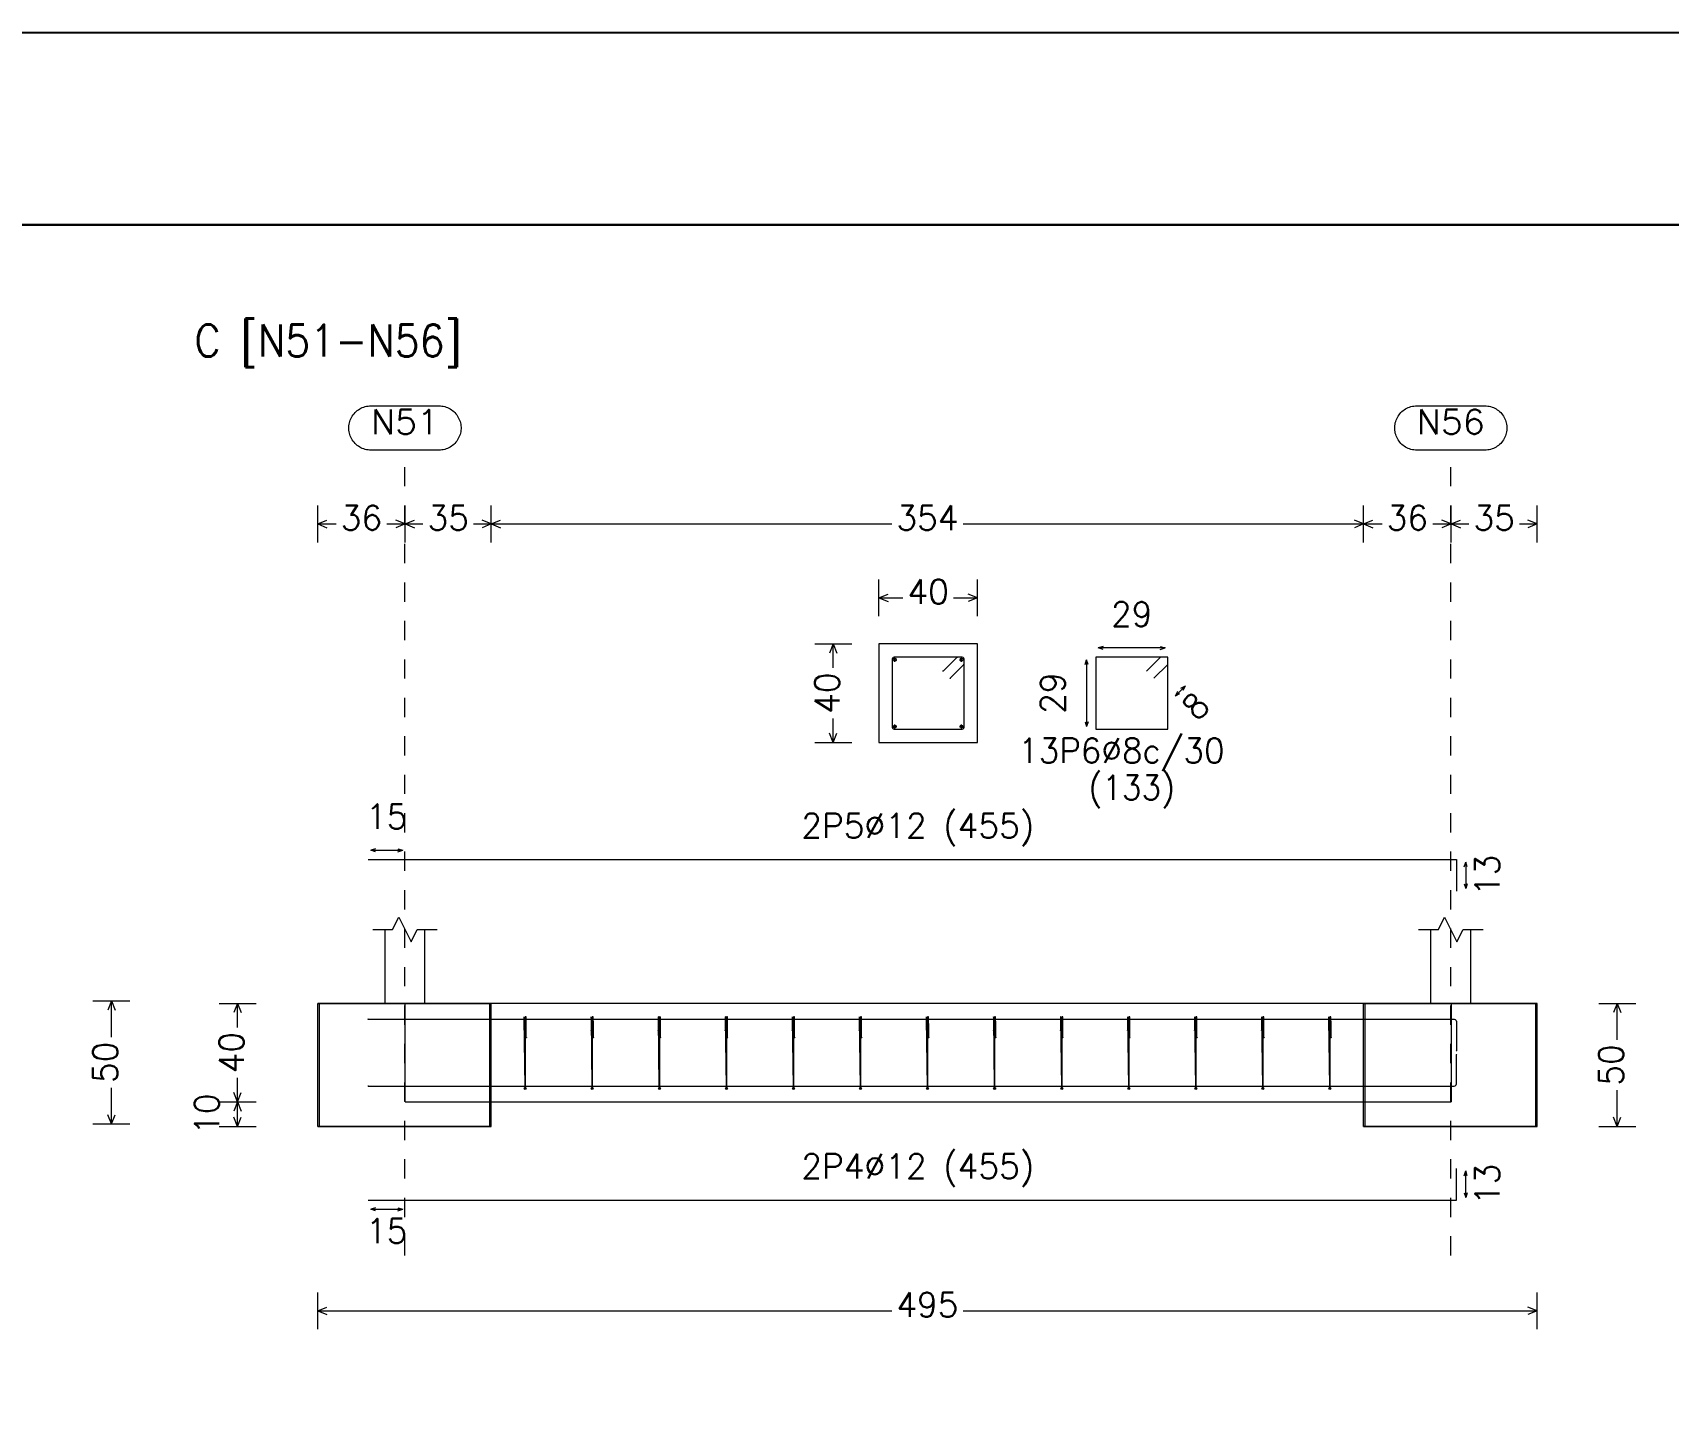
# Model space of a CAD drawing. Header units: inches. Extents: x 72863 to 72995, y 49095 to 49225.
# Drawn here: x 72978.76 to 72987.27, y 49150.37 to 49157.59 of the extents above; entities that cross this region are included whole.
import ezdxf
from ezdxf.enums import TextEntityAlignment as Align

# ---------------------------------------------------------------- set-up
doc = ezdxf.new("R2010")
doc.units = ezdxf.units.IN
doc.linetypes.add('CYPE_PUNTO', pattern=[0.075, 0, -0.075])
doc.layers.get('0').update_dxf_attribs({"lineweight": 15})
for name, color, linetype, lineweight in [('CIM_COTAS', 2, 'Continuous', 9), ('CIM_DIB_ARMADOS', 4, 'Continuous', 9), ('CIM_GEOMETRIA', 2, 'Continuous', 9), ('CIM_REFEREN', 2, 'Continuous', 9), ('CIM_TXT_ARMADOS', 3, 'Continuous', 9)]:
    doc.layers.add(name, color=color, linetype=linetype, lineweight=lineweight)
doc.layers.add('VG', color=7, linetype='Continuous')
doc.styles.add('CYPETXT', font='romans__.ttf', dxfattribs={"height": 0.2})

# ---------------------------------------------------------------- blocks, each defined once
blk = doc.blocks.new('PLANTILLA')
at = {"layer": 'VG'}
for p, q in [((72904.7103, 49224.7112), (72862.7103, 49224.7112)), ((72864.7103, 49223.7112), (72903.7103, 49223.7112))]:
    blk.add_line(p, q, dxfattribs=at)
blk.add_lwpolyline([(72903.7103, 49199.5612), (72903.7103, 49223.7112), (72864.7103, 49223.7112), (72864.7103, 49196.0112), (72885.7103, 49196.0112), (72885.7103, 49199.6112)], dxfattribs=at)

msp = doc.modelspace()

# ---------------------------------------------------------------- hatches: boundary and pattern name
at = {"layer": 'CIM_DIB_ARMADOS'}
h = msp.add_hatch(color=256, dxfattribs=at)
edge = h.paths.add_edge_path()
edge.add_arc((72983.4934, 49154.273), 0.00102, 0, 360)
h = msp.add_hatch(color=256, dxfattribs=at)
edge = h.paths.add_edge_path()
edge.add_arc((72983.5305, 49154.2359), 0.00102, 0, 360)
h = msp.add_hatch(color=256, dxfattribs=at)
edge = h.paths.add_edge_path()
edge.add_arc((72980.5039, 49152.463), 0.00102, 0, 360)
h = msp.add_hatch(color=256, dxfattribs=at)
edge = h.paths.add_edge_path()
edge.add_arc((72981.3148, 49152.4034), 0.00102, 0, 360)
h = msp.add_hatch(color=256, dxfattribs=at)
edge = h.paths.add_edge_path()
edge.add_arc((72981.6636, 49152.4034), 0.00102, 0, 360)
h = msp.add_hatch(color=256, dxfattribs=at)
edge = h.paths.add_edge_path()
edge.add_arc((72982.0123, 49152.4034), 0.00102, 0, 360)
h = msp.add_hatch(color=256, dxfattribs=at)
edge = h.paths.add_edge_path()
edge.add_arc((72982.3611, 49152.4034), 0.00102, 0, 360)
h = msp.add_hatch(color=256, dxfattribs=at)
edge = h.paths.add_edge_path()
edge.add_arc((72982.7099, 49152.4034), 0.00102, 0, 360)
h = msp.add_hatch(color=256, dxfattribs=at)
edge = h.paths.add_edge_path()
edge.add_arc((72983.0587, 49152.4034), 0.00102, 0, 360)
h = msp.add_hatch(color=256, dxfattribs=at)
edge = h.paths.add_edge_path()
edge.add_arc((72983.4074, 49152.4034), 0.00102, 0, 360)
h = msp.add_hatch(color=256, dxfattribs=at)
edge = h.paths.add_edge_path()
edge.add_arc((72983.7562, 49152.4034), 0.00102, 0, 360)
h = msp.add_hatch(color=256, dxfattribs=at)
edge = h.paths.add_edge_path()
edge.add_arc((72984.105, 49152.4034), 0.00102, 0, 360)
h = msp.add_hatch(color=256, dxfattribs=at)
edge = h.paths.add_edge_path()
edge.add_arc((72984.4538, 49152.4034), 0.00102, 0, 360)
h = msp.add_hatch(color=256, dxfattribs=at)
edge = h.paths.add_edge_path()
edge.add_arc((72984.8025, 49152.4034), 0.00102, 0, 360)
h = msp.add_hatch(color=256, dxfattribs=at)
edge = h.paths.add_edge_path()
edge.add_arc((72985.1513, 49152.4034), 0.00102, 0, 360)
h = msp.add_hatch(color=256, dxfattribs=at)
edge = h.paths.add_edge_path()
edge.add_arc((72985.5001, 49152.4034), 0.00102, 0, 360)
h = msp.add_hatch(color=256, dxfattribs=at)
edge = h.paths.add_edge_path()
edge.add_arc((72981.326, 49152.3663), 0.00102, 0, 360)
h = msp.add_hatch(color=256, dxfattribs=at)
edge = h.paths.add_edge_path()
edge.add_arc((72981.6748, 49152.3663), 0.00102, 0, 360)
h = msp.add_hatch(color=256, dxfattribs=at)
edge = h.paths.add_edge_path()
edge.add_arc((72982.0236, 49152.3663), 0.00102, 0, 360)
h = msp.add_hatch(color=256, dxfattribs=at)
edge = h.paths.add_edge_path()
edge.add_arc((72982.3724, 49152.3663), 0.00102, 0, 360)
h = msp.add_hatch(color=256, dxfattribs=at)
edge = h.paths.add_edge_path()
edge.add_arc((72982.7211, 49152.3663), 0.00102, 0, 360)
h = msp.add_hatch(color=256, dxfattribs=at)
edge = h.paths.add_edge_path()
edge.add_arc((72983.0699, 49152.3663), 0.00102, 0, 360)
h = msp.add_hatch(color=256, dxfattribs=at)
edge = h.paths.add_edge_path()
edge.add_arc((72983.4187, 49152.3663), 0.00102, 0, 360)
h = msp.add_hatch(color=256, dxfattribs=at)
edge = h.paths.add_edge_path()
edge.add_arc((72983.7675, 49152.3663), 0.00102, 0, 360)
h = msp.add_hatch(color=256, dxfattribs=at)
edge = h.paths.add_edge_path()
edge.add_arc((72984.1162, 49152.3663), 0.00102, 0, 360)
h = msp.add_hatch(color=256, dxfattribs=at)
edge = h.paths.add_edge_path()
edge.add_arc((72984.465, 49152.3663), 0.00102, 0, 360)
h = msp.add_hatch(color=256, dxfattribs=at)
edge = h.paths.add_edge_path()
edge.add_arc((72984.8138, 49152.3663), 0.00102, 0, 360)
h = msp.add_hatch(color=256, dxfattribs=at)
edge = h.paths.add_edge_path()
edge.add_arc((72985.1626, 49152.3663), 0.00102, 0, 360)
h = msp.add_hatch(color=256, dxfattribs=at)
edge = h.paths.add_edge_path()
edge.add_arc((72985.5113, 49152.3663), 0.00102, 0, 360)
h = msp.add_hatch(color=256, dxfattribs=at)
edge = h.paths.add_edge_path()
edge.add_arc((72986.164, 49152.2987), 0.00102, 0, 360)
h = msp.add_hatch(color=256, dxfattribs=at)
edge = h.paths.add_edge_path()
edge.add_arc((72986.164, 49152.2791), 0.00102, 0, 360)
h = msp.add_hatch(color=256, dxfattribs=at)
edge = h.paths.add_edge_path()
edge.add_arc((72980.5039, 49152.1148), 0.00102, 0, 360)

# ---------------------------------------------------------------- linework, layer by layer
at = {"layer": 'CIM_COTAS', "linetype": 'CYPE_PUNTO'}
for p, q in [((72980.6947, 49151.2342), (72980.6947, 49155.4222)), ((72986.1343, 49151.2342), (72986.1343, 49155.4222))]:
    msp.add_line(p, q, dxfattribs=at)
at = {"layer": 'CIM_COTAS'}
for p, q in [((72980.2411, 49154.9422), (72980.2411, 49155.1342)), ((72980.6959, 49154.9422), (72980.6959, 49155.1342)), ((72980.6959, 49154.9422), (72980.6959, 49155.1342)), ((72981.1439, 49154.9422), (72981.1439, 49155.1342)), ((72981.1439, 49154.9422), (72981.1439, 49155.1342)), ((72985.6808, 49154.9422), (72985.6808, 49155.1342)), ((72985.6808, 49154.9422), (72985.6808, 49155.1342)), ((72986.1363, 49154.9422), (72986.1363, 49155.1342)), ((72986.1363, 49154.9422), (72986.1363, 49155.1342)), ((72986.5835, 49154.9422), (72986.5835, 49155.1342)), ((72980.2411, 49155.0382), (72980.2891, 49155.0574)), ((72980.2411, 49155.0382), (72980.2891, 49155.019)), ((72980.2411, 49155.0382), (72980.337, 49155.0382)), ((72980.6, 49155.0382), (72980.6959, 49155.0382)), ((72980.6959, 49155.0382), (72980.6479, 49155.0574)), ((72980.6959, 49155.0382), (72980.6479, 49155.019)), ((72980.6959, 49155.0382), (72980.7439, 49155.0574)), ((72980.6959, 49155.0382), (72980.7439, 49155.019)), ((72980.6959, 49155.0382), (72980.7883, 49155.0382)), ((72981.0514, 49155.0382), (72981.1439, 49155.0382)), ((72981.1439, 49155.0382), (72981.0959, 49155.0574)), ((72981.1439, 49155.0382), (72981.0959, 49155.019)), ((72981.1439, 49155.0382), (72981.1919, 49155.0574)), ((72981.1439, 49155.0382), (72981.1919, 49155.019)), ((72981.1439, 49155.0382), (72983.227, 49155.0382)), ((72983.5976, 49155.0382), (72985.6808, 49155.0382)), ((72985.6808, 49155.0382), (72985.6328, 49155.0574)), ((72985.6808, 49155.0382), (72985.6328, 49155.019)), ((72985.6808, 49155.0382), (72985.7288, 49155.0574)), ((72985.6808, 49155.0382), (72985.7288, 49155.019)), ((72985.6808, 49155.0382), (72985.777, 49155.0382)), ((72986.04, 49155.0382), (72986.1363, 49155.0382)), ((72986.1363, 49155.0382), (72986.0883, 49155.0574)), ((72986.1363, 49155.0382), (72986.0883, 49155.019)), ((72986.1363, 49155.0382), (72986.1843, 49155.0574)), ((72986.1363, 49155.0382), (72986.1843, 49155.019)), ((72986.1363, 49155.0382), (72986.2283, 49155.0382)), ((72986.4914, 49155.0382), (72986.5835, 49155.0382)), ((72986.5835, 49155.0382), (72986.5355, 49155.0574)), ((72986.5835, 49155.0382), (72986.5355, 49155.019)), ((72983.1601, 49154.5582), (72983.1601, 49154.7502)), ((72983.6721, 49154.5582), (72983.6721, 49154.7502)), ((72983.1601, 49154.6542), (72983.2081, 49154.6734)), ((72983.1601, 49154.6542), (72983.2081, 49154.635)), ((72983.1601, 49154.6542), (72983.2845, 49154.6542)), ((72983.5476, 49154.6542), (72983.6721, 49154.6542)), ((72983.6721, 49154.6542), (72983.6241, 49154.6734)), ((72983.6721, 49154.6542), (72983.6241, 49154.635)), ((72982.8265, 49154.4146), (72983.0185, 49154.4146)), ((72982.9225, 49154.4146), (72982.9033, 49154.3666)), ((72982.9225, 49154.4146), (72982.9417, 49154.3666)), ((72982.9225, 49154.2901), (72982.9225, 49154.4146)), ((72982.9225, 49153.9026), (72982.9225, 49154.027)), ((72982.9225, 49153.9026), (72982.9033, 49153.9506)), ((72982.9225, 49153.9026), (72982.9417, 49153.9506)), ((72982.8265, 49153.9026), (72983.0185, 49153.9026)), ((72979.0721, 49152.5581), (72979.2641, 49152.5581)), ((72979.1681, 49152.5581), (72979.1489, 49152.5101)), ((72979.1681, 49152.5581), (72979.1873, 49152.5101)), ((72979.1681, 49152.3697), (72979.1681, 49152.5581)), ((72979.7285, 49152.5449), (72979.9205, 49152.5449)), ((72979.8245, 49152.5449), (72979.8053, 49152.4969)), ((72979.8245, 49152.5449), (72979.8437, 49152.4969)), ((72979.8245, 49152.4204), (72979.8245, 49152.5449)), ((72986.9041, 49152.5449), (72987.0961, 49152.5449)), ((72987.0001, 49152.5449), (72986.9809, 49152.4969)), ((72987.0001, 49152.5449), (72987.0193, 49152.4969)), ((72987.0001, 49152.3564), (72987.0001, 49152.5449)), ((72979.8245, 49152.0329), (72979.8245, 49152.1574)), ((72979.1681, 49151.9181), (72979.1681, 49152.1066)), ((72979.8245, 49152.0329), (72979.8053, 49152.0809)), ((72979.8245, 49152.0329), (72979.8437, 49152.0809)), ((72987.0001, 49151.9049), (72987.0001, 49152.0934)), ((72979.7285, 49152.0329), (72979.9205, 49152.0329)), ((72979.7285, 49152.0329), (72979.9205, 49152.0329)), ((72979.8245, 49152.0329), (72979.8053, 49151.9849)), ((72979.8245, 49152.0329), (72979.8437, 49151.9849)), ((72979.8245, 49151.9049), (72979.8245, 49152.0329)), ((72979.0721, 49151.9181), (72979.2641, 49151.9181)), ((72979.1681, 49151.9181), (72979.1489, 49151.9661)), ((72979.1681, 49151.9181), (72979.1873, 49151.9661)), ((72979.7285, 49151.9049), (72979.9205, 49151.9049)), ((72979.8245, 49151.9049), (72979.8053, 49151.9529)), ((72979.8245, 49151.9049), (72979.8437, 49151.9529)), ((72986.9041, 49151.9049), (72987.0961, 49151.9049)), ((72987.0001, 49151.9049), (72986.9809, 49151.9529)), ((72987.0001, 49151.9049), (72987.0193, 49151.9529)), ((72980.2411, 49150.8502), (72980.2411, 49151.0422)), ((72986.5835, 49150.8502), (72986.5835, 49151.0422)), ((72980.2411, 49150.9462), (72980.2891, 49150.9654)), ((72986.5835, 49150.9462), (72986.5355, 49150.9654)), ((72980.2411, 49150.9462), (72980.2891, 49150.927)), ((72980.2411, 49150.9462), (72983.227, 49150.9462)), ((72983.5976, 49150.9462), (72986.5835, 49150.9462)), ((72986.5835, 49150.9462), (72986.5355, 49150.927))]:
    msp.add_line(p, q, dxfattribs=at)
for points in [[(72980.8713, 49155.6526), (72980.879, 49155.6524), (72980.8867, 49155.6516), (72980.8943, 49155.6503), (72980.9018, 49155.6485), (72980.9091, 49155.6463), (72980.9163, 49155.6435), (72980.9233, 49155.6403), (72980.93, 49155.6366), (72980.9365, 49155.6324), (72980.9427, 49155.6278), (72980.9486, 49155.6229), (72980.9541, 49155.6175), (72980.9593, 49155.6118), (72980.9641, 49155.6058), (72980.9684, 49155.5994), (72980.9723, 49155.5928), (72980.9758, 49155.5859), (72980.9788, 49155.5788), (72980.9813, 49155.5716), (72980.9834, 49155.5641), (72980.9849, 49155.5566), (72980.9859, 49155.549), (72980.9865, 49155.5413), (72980.9865, 49155.5336), (72980.9859, 49155.5259), (72980.9849, 49155.5183), (72980.9834, 49155.5107), (72980.9813, 49155.5033), (72980.9788, 49155.496), (72980.9758, 49155.4889), (72980.9723, 49155.4821), (72980.9684, 49155.4755), (72980.9641, 49155.4691), (72980.9593, 49155.4631), (72980.9541, 49155.4574), (72980.9486, 49155.452), (72980.9427, 49155.447), (72980.9365, 49155.4425), (72980.93, 49155.4383), (72980.9233, 49155.4346), (72980.9163, 49155.4314), (72980.9091, 49155.4286), (72980.9018, 49155.4263), (72980.8943, 49155.4245), (72980.8867, 49155.4233), (72980.879, 49155.4225), (72980.8713, 49155.4222), (72980.518, 49155.4222), (72980.5103, 49155.4225), (72980.5027, 49155.4233), (72980.4951, 49155.4245), (72980.4876, 49155.4263), (72980.4802, 49155.4286), (72980.4731, 49155.4314), (72980.4661, 49155.4346), (72980.4593, 49155.4383), (72980.4528, 49155.4425), (72980.4466, 49155.447), (72980.4408, 49155.452), (72980.4352, 49155.4574), (72980.4301, 49155.4631), (72980.4253, 49155.4691), (72980.4209, 49155.4755), (72980.417, 49155.4821), (72980.4135, 49155.4889), (72980.4105, 49155.496), (72980.408, 49155.5033), (72980.406, 49155.5107), (72980.4044, 49155.5183), (72980.4034, 49155.5259), (72980.4029, 49155.5336), (72980.4029, 49155.5413), (72980.4034, 49155.549), (72980.4044, 49155.5566), (72980.406, 49155.5641), (72980.408, 49155.5716), (72980.4105, 49155.5788), (72980.4135, 49155.5859), (72980.417, 49155.5928), (72980.4209, 49155.5994), (72980.4253, 49155.6058), (72980.4301, 49155.6118), (72980.4352, 49155.6175), (72980.4408, 49155.6229), (72980.4466, 49155.6278), (72980.4528, 49155.6324), (72980.4593, 49155.6366), (72980.4661, 49155.6403), (72980.4731, 49155.6435), (72980.4802, 49155.6463), (72980.4876, 49155.6485), (72980.4951, 49155.6503), (72980.5027, 49155.6516), (72980.5103, 49155.6524), (72980.518, 49155.6526), (72980.8713, 49155.6526)], [(72986.3109, 49155.6526), (72986.3186, 49155.6524), (72986.3263, 49155.6516), (72986.3339, 49155.6503), (72986.3414, 49155.6485), (72986.3487, 49155.6463), (72986.3559, 49155.6435), (72986.3629, 49155.6403), (72986.3696, 49155.6366), (72986.3761, 49155.6324), (72986.3823, 49155.6278), (72986.3882, 49155.6229), (72986.3937, 49155.6175), (72986.3989, 49155.6118), (72986.4037, 49155.6058), (72986.408, 49155.5994), (72986.412, 49155.5928), (72986.4154, 49155.5859), (72986.4184, 49155.5788), (72986.421, 49155.5716), (72986.423, 49155.5641), (72986.4245, 49155.5566), (72986.4256, 49155.549), (72986.4261, 49155.5413), (72986.4261, 49155.5336), (72986.4256, 49155.5259), (72986.4245, 49155.5183), (72986.423, 49155.5107), (72986.421, 49155.5033), (72986.4184, 49155.496), (72986.4154, 49155.4889), (72986.412, 49155.4821), (72986.408, 49155.4755), (72986.4037, 49155.4691), (72986.3989, 49155.4631), (72986.3937, 49155.4574), (72986.3882, 49155.452), (72986.3823, 49155.447), (72986.3761, 49155.4425), (72986.3696, 49155.4383), (72986.3629, 49155.4346), (72986.3559, 49155.4314), (72986.3487, 49155.4286), (72986.3414, 49155.4263), (72986.3339, 49155.4245), (72986.3263, 49155.4233), (72986.3186, 49155.4225), (72986.3109, 49155.4222), (72985.9577, 49155.4222), (72985.95, 49155.4225), (72985.9423, 49155.4233), (72985.9347, 49155.4245), (72985.9272, 49155.4263), (72985.9199, 49155.4286), (72985.9127, 49155.4314), (72985.9057, 49155.4346), (72985.899, 49155.4383), (72985.8925, 49155.4425), (72985.8863, 49155.447), (72985.8804, 49155.452), (72985.8749, 49155.4574), (72985.8697, 49155.4631), (72985.8649, 49155.4691), (72985.8606, 49155.4755), (72985.8566, 49155.4821), (72985.8532, 49155.4889), (72985.8502, 49155.496), (72985.8476, 49155.5033), (72985.8456, 49155.5107), (72985.8441, 49155.5183), (72985.843, 49155.5259), (72985.8425, 49155.5336), (72985.8425, 49155.5413), (72985.843, 49155.549), (72985.8441, 49155.5566), (72985.8456, 49155.5641), (72985.8476, 49155.5716), (72985.8502, 49155.5788), (72985.8532, 49155.5859), (72985.8566, 49155.5928), (72985.8606, 49155.5994), (72985.8649, 49155.6058), (72985.8697, 49155.6118), (72985.8749, 49155.6175), (72985.8804, 49155.6229), (72985.8863, 49155.6278), (72985.8925, 49155.6324), (72985.899, 49155.6366), (72985.9057, 49155.6403), (72985.9127, 49155.6435), (72985.9199, 49155.6463), (72985.9272, 49155.6485), (72985.9347, 49155.6503), (72985.9423, 49155.6516), (72985.95, 49155.6524), (72985.9577, 49155.6526), (72986.3109, 49155.6526)]]:
    msp.add_lwpolyline(points, close=True, dxfattribs=at)
at = {"layer": 'CIM_DIB_ARMADOS'}
for p, q in [((72983.2305, 49154.3326), (72983.2535, 49154.3326)), ((72983.242, 49154.3211), (72983.242, 49154.3442)), ((72983.5786, 49154.3326), (72983.6017, 49154.3326)), ((72983.5901, 49154.3211), (72983.5901, 49154.3442)), ((72983.2305, 49153.9845), (72983.2535, 49153.9845)), ((72983.242, 49153.973), (72983.242, 49153.996)), ((72983.5786, 49153.9845), (72983.6017, 49153.9845)), ((72983.5901, 49153.973), (72983.5901, 49153.996))]:
    msp.add_line(p, q, dxfattribs=at)
for points in [[(72983.5305, 49154.2359), (72983.6, 49154.3053), (72983.6022, 49154.3086), (72983.6029, 49154.3126), (72983.6029, 49154.3352), (72983.6016, 49154.3403), (72983.5978, 49154.3441), (72983.5927, 49154.3454), (72983.2394, 49154.3454), (72983.2343, 49154.3441), (72983.2306, 49154.3403), (72983.2292, 49154.3352), (72983.2292, 49153.9819), (72983.2306, 49153.9768), (72983.2343, 49153.9731), (72983.2394, 49153.9717), (72983.5927, 49153.9717), (72983.5978, 49153.9731), (72983.6016, 49153.9768), (72983.6029, 49153.9819), (72983.6029, 49154.3352), (72983.6016, 49154.3403), (72983.5978, 49154.3441), (72983.5927, 49154.3454), (72983.5701, 49154.3454), (72983.5662, 49154.3447), (72983.5628, 49154.3424), (72983.4934, 49154.273)], [(72984.5894, 49154.2359), (72984.6618, 49154.3083), (72984.6618, 49154.3454), (72984.2881, 49154.3454), (72984.2881, 49153.9717), (72984.6618, 49153.9717), (72984.6618, 49154.3454), (72984.6247, 49154.3454), (72984.5523, 49154.273)], [(72980.5039, 49153.2933), (72980.6959, 49153.2933), (72986.1363, 49153.2933), (72986.164, 49153.2933), (72986.164, 49153.129)], [(72980.5039, 49152.463), (72980.6959, 49152.463), (72986.1363, 49152.463), (72986.1512, 49152.463), (72986.1576, 49152.4613), (72986.1623, 49152.4566), (72986.164, 49152.4502), (72986.164, 49152.2987)], [(72981.326, 49152.3663), (72981.326, 49152.4357), (72981.326, 49152.439), (72981.326, 49152.4429), (72981.3257, 49152.4655), (72981.3256, 49152.4707), (72981.3255, 49152.4744), (72981.3254, 49152.4758), (72981.3205, 49152.4758), (72981.3205, 49152.4744), (72981.3204, 49152.4707), (72981.3204, 49152.4655), (72981.3204, 49152.1123), (72981.3204, 49152.1071), (72981.3204, 49152.1034), (72981.3204, 49152.102), (72981.3204, 49152.1034), (72981.3203, 49152.1071), (72981.3203, 49152.1123), (72981.3154, 49152.4655), (72981.3153, 49152.4707), (72981.3152, 49152.4744), (72981.3151, 49152.4758), (72981.3148, 49152.4758), (72981.3148, 49152.475), (72981.3148, 49152.4728), (72981.3148, 49152.4034)], [(72981.6748, 49152.3663), (72981.6748, 49152.4357), (72981.6748, 49152.439), (72981.6748, 49152.4429), (72981.6744, 49152.4655), (72981.6744, 49152.4707), (72981.6743, 49152.4744), (72981.6742, 49152.4758), (72981.6693, 49152.4758), (72981.6693, 49152.4744), (72981.6692, 49152.4707), (72981.6692, 49152.4655), (72981.6692, 49152.1123), (72981.6692, 49152.1071), (72981.6692, 49152.1034), (72981.6692, 49152.102), (72981.6692, 49152.1034), (72981.6691, 49152.1071), (72981.669, 49152.1123), (72981.6642, 49152.4655), (72981.6641, 49152.4707), (72981.664, 49152.4744), (72981.6639, 49152.4758), (72981.6636, 49152.4758), (72981.6636, 49152.475), (72981.6636, 49152.4728), (72981.6636, 49152.4034)], [(72982.0236, 49152.3663), (72982.0236, 49152.4357), (72982.0236, 49152.439), (72982.0235, 49152.4429), (72982.0232, 49152.4655), (72982.0231, 49152.4707), (72982.023, 49152.4744), (72982.0229, 49152.4758), (72982.0181, 49152.4758), (72982.018, 49152.4744), (72982.018, 49152.4707), (72982.018, 49152.4655), (72982.018, 49152.1123), (72982.018, 49152.1071), (72982.018, 49152.1034), (72982.018, 49152.102), (72982.0179, 49152.1034), (72982.0179, 49152.1071), (72982.0178, 49152.1123), (72982.013, 49152.4655), (72982.0129, 49152.4707), (72982.0128, 49152.4744), (72982.0127, 49152.4758), (72982.0124, 49152.4758), (72982.0123, 49152.475), (72982.0123, 49152.4728), (72982.0123, 49152.4034)], [(72982.3724, 49152.3663), (72982.3724, 49152.4357), (72982.3723, 49152.439), (72982.3723, 49152.4429), (72982.372, 49152.4655), (72982.3719, 49152.4707), (72982.3718, 49152.4744), (72982.3717, 49152.4758), (72982.3669, 49152.4758), (72982.3668, 49152.4744), (72982.3668, 49152.4707), (72982.3667, 49152.4655), (72982.3667, 49152.1123), (72982.3667, 49152.1071), (72982.3667, 49152.1034), (72982.3667, 49152.102), (72982.3667, 49152.1034), (72982.3667, 49152.1071), (72982.3666, 49152.1123), (72982.3618, 49152.4655), (72982.3617, 49152.4707), (72982.3616, 49152.4744), (72982.3615, 49152.4758), (72982.3612, 49152.4758), (72982.3611, 49152.475), (72982.3611, 49152.4728), (72982.3611, 49152.4034)], [(72982.7211, 49152.3663), (72982.7211, 49152.4357), (72982.7211, 49152.439), (72982.7211, 49152.4429), (72982.7208, 49152.4655), (72982.7207, 49152.4707), (72982.7206, 49152.4744), (72982.7205, 49152.4758), (72982.7156, 49152.4758), (72982.7156, 49152.4744), (72982.7155, 49152.4707), (72982.7155, 49152.4655), (72982.7155, 49152.1123), (72982.7155, 49152.1071), (72982.7155, 49152.1034), (72982.7155, 49152.102), (72982.7155, 49152.1034), (72982.7154, 49152.1071), (72982.7154, 49152.1123), (72982.7105, 49152.4655), (72982.7104, 49152.4707), (72982.7103, 49152.4744), (72982.7102, 49152.4758), (72982.7099, 49152.4758), (72982.7099, 49152.475), (72982.7099, 49152.4728), (72982.7099, 49152.4034)], [(72983.0699, 49152.3663), (72983.0699, 49152.4357), (72983.0699, 49152.439), (72983.0699, 49152.4429), (72983.0695, 49152.4655), (72983.0695, 49152.4707), (72983.0694, 49152.4744), (72983.0693, 49152.4758), (72983.0644, 49152.4758), (72983.0644, 49152.4744), (72983.0643, 49152.4707), (72983.0643, 49152.4655), (72983.0643, 49152.1123), (72983.0643, 49152.1071), (72983.0643, 49152.1034), (72983.0643, 49152.102), (72983.0643, 49152.1034), (72983.0642, 49152.1071), (72983.0641, 49152.1123), (72983.0593, 49152.4655), (72983.0592, 49152.4707), (72983.0591, 49152.4744), (72983.059, 49152.4758), (72983.0587, 49152.4758), (72983.0587, 49152.475), (72983.0587, 49152.4728), (72983.0587, 49152.4034)], [(72983.4187, 49152.3663), (72983.4187, 49152.4357), (72983.4187, 49152.439), (72983.4186, 49152.4429), (72983.4183, 49152.4655), (72983.4182, 49152.4707), (72983.4181, 49152.4744), (72983.418, 49152.4758), (72983.4132, 49152.4758), (72983.4131, 49152.4744), (72983.4131, 49152.4707), (72983.4131, 49152.4655), (72983.4131, 49152.1123), (72983.4131, 49152.1071), (72983.4131, 49152.1034), (72983.4131, 49152.102), (72983.413, 49152.1034), (72983.413, 49152.1071), (72983.4129, 49152.1123), (72983.4081, 49152.4655), (72983.408, 49152.4707), (72983.4079, 49152.4744), (72983.4078, 49152.4758), (72983.4075, 49152.4758), (72983.4074, 49152.475), (72983.4074, 49152.4728), (72983.4074, 49152.4034)], [(72983.7675, 49152.3663), (72983.7675, 49152.4357), (72983.7674, 49152.439), (72983.7674, 49152.4429), (72983.7671, 49152.4655), (72983.767, 49152.4707), (72983.7669, 49152.4744), (72983.7668, 49152.4758), (72983.762, 49152.4758), (72983.7619, 49152.4744), (72983.7619, 49152.4707), (72983.7618, 49152.4655), (72983.7618, 49152.1123), (72983.7618, 49152.1071), (72983.7618, 49152.1034), (72983.7618, 49152.102), (72983.7618, 49152.1034), (72983.7618, 49152.1071), (72983.7617, 49152.1123), (72983.7569, 49152.4655), (72983.7568, 49152.4707), (72983.7567, 49152.4744), (72983.7566, 49152.4758), (72983.7563, 49152.4758), (72983.7562, 49152.475), (72983.7562, 49152.4728), (72983.7562, 49152.4034)], [(72984.1162, 49152.3663), (72984.1162, 49152.4357), (72984.1162, 49152.439), (72984.1162, 49152.4429), (72984.1159, 49152.4655), (72984.1158, 49152.4707), (72984.1157, 49152.4744), (72984.1156, 49152.4758), (72984.1107, 49152.4758), (72984.1107, 49152.4744), (72984.1106, 49152.4707), (72984.1106, 49152.4655), (72984.1106, 49152.1123), (72984.1106, 49152.1071), (72984.1106, 49152.1034), (72984.1106, 49152.102), (72984.1106, 49152.1034), (72984.1105, 49152.1071), (72984.1105, 49152.1123), (72984.1056, 49152.4655), (72984.1055, 49152.4707), (72984.1054, 49152.4744), (72984.1053, 49152.4758), (72984.105, 49152.4758), (72984.105, 49152.475), (72984.105, 49152.4728), (72984.105, 49152.4034)], [(72984.465, 49152.3663), (72984.465, 49152.4357), (72984.465, 49152.439), (72984.465, 49152.4429), (72984.4646, 49152.4655), (72984.4646, 49152.4707), (72984.4645, 49152.4744), (72984.4644, 49152.4758), (72984.4595, 49152.4758), (72984.4595, 49152.4744), (72984.4594, 49152.4707), (72984.4594, 49152.4655), (72984.4594, 49152.1123), (72984.4594, 49152.1071), (72984.4594, 49152.1034), (72984.4594, 49152.102), (72984.4594, 49152.1034), (72984.4593, 49152.1071), (72984.4592, 49152.1123), (72984.4544, 49152.4655), (72984.4543, 49152.4707), (72984.4542, 49152.4744), (72984.4541, 49152.4758), (72984.4538, 49152.4758), (72984.4538, 49152.475), (72984.4538, 49152.4728), (72984.4538, 49152.4034)], [(72984.8138, 49152.3663), (72984.8138, 49152.4357), (72984.8138, 49152.439), (72984.8137, 49152.4429), (72984.8134, 49152.4655), (72984.8133, 49152.4707), (72984.8132, 49152.4744), (72984.8131, 49152.4758), (72984.8083, 49152.4758), (72984.8082, 49152.4744), (72984.8082, 49152.4707), (72984.8082, 49152.4655), (72984.8082, 49152.1123), (72984.8082, 49152.1071), (72984.8082, 49152.1034), (72984.8082, 49152.102), (72984.8081, 49152.1034), (72984.8081, 49152.1071), (72984.808, 49152.1123), (72984.8032, 49152.4655), (72984.8031, 49152.4707), (72984.803, 49152.4744), (72984.8029, 49152.4758), (72984.8026, 49152.4758), (72984.8025, 49152.475), (72984.8025, 49152.4728), (72984.8025, 49152.4034)], [(72985.1626, 49152.3663), (72985.1626, 49152.4357), (72985.1625, 49152.439), (72985.1625, 49152.4429), (72985.1622, 49152.4655), (72985.1621, 49152.4707), (72985.162, 49152.4744), (72985.1619, 49152.4758), (72985.1571, 49152.4758), (72985.157, 49152.4744), (72985.157, 49152.4707), (72985.1569, 49152.4655), (72985.1569, 49152.1123), (72985.1569, 49152.1071), (72985.1569, 49152.1034), (72985.1569, 49152.102), (72985.1569, 49152.1034), (72985.1569, 49152.1071), (72985.1568, 49152.1123), (72985.152, 49152.4655), (72985.1519, 49152.4707), (72985.1518, 49152.4744), (72985.1517, 49152.4758), (72985.1514, 49152.4758), (72985.1513, 49152.475), (72985.1513, 49152.4728), (72985.1513, 49152.4034)], [(72985.5113, 49152.3663), (72985.5113, 49152.4357), (72985.5113, 49152.439), (72985.5113, 49152.4429), (72985.511, 49152.4655), (72985.5109, 49152.4707), (72985.5108, 49152.4744), (72985.5107, 49152.4758), (72985.5058, 49152.4758), (72985.5058, 49152.4744), (72985.5057, 49152.4707), (72985.5057, 49152.4655), (72985.5057, 49152.1123), (72985.5057, 49152.1071), (72985.5057, 49152.1034), (72985.5057, 49152.102), (72985.5057, 49152.1034), (72985.5056, 49152.1071), (72985.5056, 49152.1123), (72985.5007, 49152.4655), (72985.5006, 49152.4707), (72985.5005, 49152.4744), (72985.5004, 49152.4758), (72985.5001, 49152.4758), (72985.5001, 49152.475), (72985.5001, 49152.4728), (72985.5001, 49152.4034)], [(72980.5039, 49152.1148), (72980.6959, 49152.1148), (72986.1363, 49152.1148), (72986.1512, 49152.1148), (72986.1576, 49152.1165), (72986.1623, 49152.1212), (72986.164, 49152.1276), (72986.164, 49152.2791)], [(72980.5039, 49151.5222), (72980.6959, 49151.5222), (72986.1363, 49151.5222), (72986.164, 49151.5222), (72986.164, 49151.6865)]]:
    msp.add_lwpolyline(points, dxfattribs=at)
for centre, radius in [((72983.242, 49154.3326), 0.00768), ((72983.4934, 49154.273), 0.00102), ((72983.5901, 49154.3326), 0.00768), ((72983.5305, 49154.2359), 0.00102), ((72983.242, 49153.9845), 0.00768), ((72983.5901, 49153.9845), 0.00768), ((72980.5039, 49152.463), 0.00102), ((72981.3148, 49152.4034), 0.00102), ((72981.6636, 49152.4034), 0.00102), ((72982.0123, 49152.4034), 0.00102), ((72982.3611, 49152.4034), 0.00102), ((72982.7099, 49152.4034), 0.00102), ((72983.0587, 49152.4034), 0.00102), ((72983.4074, 49152.4034), 0.00102), ((72983.7562, 49152.4034), 0.00102), ((72984.105, 49152.4034), 0.00102), ((72984.4538, 49152.4034), 0.00102), ((72984.8025, 49152.4034), 0.00102), ((72985.1513, 49152.4034), 0.00102), ((72985.5001, 49152.4034), 0.00102), ((72981.326, 49152.3663), 0.00102), ((72981.6748, 49152.3663), 0.00102), ((72982.0236, 49152.3663), 0.00102), ((72982.3724, 49152.3663), 0.00102), ((72982.7211, 49152.3663), 0.00102), ((72983.0699, 49152.3663), 0.00102), ((72983.4187, 49152.3663), 0.00102), ((72983.7675, 49152.3663), 0.00102), ((72984.1162, 49152.3663), 0.00102), ((72984.465, 49152.3663), 0.00102), ((72984.8138, 49152.3663), 0.00102), ((72985.1626, 49152.3663), 0.00102), ((72985.5113, 49152.3663), 0.00102), ((72986.164, 49152.2987), 0.00102), ((72986.164, 49152.2791), 0.00102), ((72980.5039, 49152.1148), 0.00102), ((72981.3204, 49152.102), 0.00512), ((72981.6692, 49152.102), 0.00512), ((72982.018, 49152.102), 0.00512), ((72982.3667, 49152.102), 0.00512), ((72982.7155, 49152.102), 0.00512), ((72983.0643, 49152.102), 0.00512), ((72983.4131, 49152.102), 0.00512), ((72983.7618, 49152.102), 0.00512), ((72984.1106, 49152.102), 0.00512), ((72984.4594, 49152.102), 0.00512), ((72984.8082, 49152.102), 0.00512), ((72985.1569, 49152.102), 0.00512), ((72985.5057, 49152.102), 0.00512)]:
    msp.add_circle(centre, radius, dxfattribs=at)
at = {"layer": 'CIM_GEOMETRIA'}
for p, q in [((72980.2411, 49152.5449), (72981.1439, 49152.5449)), ((72980.2479, 49152.5449), (72980.2411, 49152.5449)), ((72980.7983, 49152.5449), (72980.5911, 49152.5449)), ((72980.5911, 49152.5449), (72980.5935, 49152.5449)), ((72980.6959, 49152.0329), (72980.6959, 49152.5449)), ((72986.1363, 49152.5449), (72980.6959, 49152.5449)), ((72985.6808, 49152.5449), (72986.5835, 49152.5449)), ((72985.6875, 49152.5449), (72985.6808, 49152.5449)), ((72986.2379, 49152.5449), (72986.0307, 49152.5449)), ((72986.0307, 49152.5449), (72986.0331, 49152.5449)), ((72986.1363, 49152.5449), (72986.1363, 49152.0329)), ((72980.6959, 49152.0329), (72986.1363, 49152.0329)), ((72981.1439, 49151.9049), (72980.2411, 49151.9049)), ((72980.2411, 49151.9049), (72980.2479, 49151.9049)), ((72986.5835, 49151.9049), (72985.6808, 49151.9049)), ((72985.6808, 49151.9049), (72985.6875, 49151.9049))]:
    msp.add_line(p, q, dxfattribs=at)
for points in [[(72983.1601, 49154.4146), (72983.1601, 49153.9026), (72983.6721, 49153.9026), (72983.6721, 49154.4146), (72983.1601, 49154.4146)], [(72980.2479, 49151.9049), (72981.1439, 49151.9049), (72981.1439, 49152.5449), (72980.2479, 49152.5449), (72980.2479, 49151.9049)], [(72985.6875, 49151.9049), (72986.5835, 49151.9049), (72986.5835, 49152.5449), (72985.6875, 49152.5449), (72985.6875, 49151.9049)]]:
    msp.add_lwpolyline(points, close=True, dxfattribs=at)
for points in [[(72980.5271, 49152.9289), (72980.6307, 49152.9289), (72980.6627, 49152.9929), (72980.7267, 49152.8649), (72980.7587, 49152.9289), (72980.8623, 49152.9289)], [(72980.7983, 49152.5449), (72980.7959, 49152.5449), (72980.5911, 49152.5449), (72980.5911, 49152.9289)], [(72980.5935, 49152.5449), (72980.7983, 49152.5449), (72980.7983, 49152.9289)], [(72985.9667, 49152.9289), (72986.0703, 49152.9289), (72986.1023, 49152.9929), (72986.1663, 49152.8649), (72986.1983, 49152.9289), (72986.3019, 49152.9289)], [(72986.2379, 49152.5449), (72986.2355, 49152.5449), (72986.0307, 49152.5449), (72986.0307, 49152.9289)], [(72986.0331, 49152.5449), (72986.2379, 49152.5449), (72986.2379, 49152.9289)], [(72981.1371, 49151.9049), (72980.2411, 49151.9049), (72980.2411, 49152.5449), (72981.1371, 49152.5449)], [(72981.1439, 49151.9049), (72981.1371, 49151.9049), (72981.1371, 49152.5449), (72981.1439, 49152.5449)], [(72986.5767, 49151.9049), (72985.6808, 49151.9049), (72985.6808, 49152.5449), (72986.5767, 49152.5449)], [(72986.5835, 49151.9049), (72986.5767, 49151.9049), (72986.5767, 49152.5449), (72986.5835, 49152.5449)]]:
    msp.add_lwpolyline(points, dxfattribs=at)
at = {"layer": 'CIM_TXT_ARMADOS'}
for p, q in [((72984.3266, 49154.4014), (72984.301, 49154.3934)), ((72984.3266, 49154.3854), (72984.301, 49154.3934)), ((72984.6489, 49154.3934), (72984.301, 49154.3934)), ((72984.6233, 49154.4014), (72984.6489, 49154.3934)), ((72984.6233, 49154.3854), (72984.6489, 49154.3934)), ((72984.2321, 49154.3069), (72984.2401, 49154.3325)), ((72984.2481, 49154.3069), (72984.2401, 49154.3325)), ((72984.2401, 49154.3325), (72984.2401, 49153.9846)), ((72984.7004, 49154.1432), (72984.7545, 49154.1974)), ((72984.7308, 49154.1849), (72984.7545, 49154.1974)), ((72984.7421, 49154.1736), (72984.7545, 49154.1974)), ((72984.7128, 49154.167), (72984.7004, 49154.1432)), ((72984.7241, 49154.1557), (72984.7004, 49154.1432)), ((72984.2321, 49154.0102), (72984.2401, 49153.9846)), ((72984.2481, 49154.0102), (72984.2401, 49153.9846)), ((72980.5424, 49153.3493), (72980.5168, 49153.3413)), ((72980.5424, 49153.3333), (72980.5168, 49153.3413)), ((72980.5168, 49153.3413), (72980.683, 49153.3413)), ((72980.6574, 49153.3493), (72980.683, 49153.3413)), ((72980.6574, 49153.3333), (72980.683, 49153.3413)), ((72986.204, 49153.2548), (72986.212, 49153.2804)), ((72986.22, 49153.2548), (72986.212, 49153.2804)), ((72986.212, 49153.2804), (72986.212, 49153.1419)), ((72986.204, 49153.1675), (72986.212, 49153.1419)), ((72986.22, 49153.1675), (72986.212, 49153.1419)), ((72986.204, 49151.6479), (72986.212, 49151.6735)), ((72986.22, 49151.6479), (72986.212, 49151.6735)), ((72986.212, 49151.5351), (72986.212, 49151.6735)), ((72986.204, 49151.5607), (72986.212, 49151.5351)), ((72986.22, 49151.5607), (72986.212, 49151.5351)), ((72980.5424, 49151.4822), (72980.5168, 49151.4742)), ((72980.5424, 49151.4662), (72980.5168, 49151.4742)), ((72980.5168, 49151.4742), (72980.683, 49151.4742)), ((72980.6574, 49151.4822), (72980.683, 49151.4742)), ((72980.6574, 49151.4662), (72980.683, 49151.4742))]:
    msp.add_line(p, q, dxfattribs=at)

# ---------------------------------------------------------------- block references
msp.add_blockref('PLANTILLA', (89.9371, -67.118))

# ---------------------------------------------------------------- texts
at = {"layer": 'CIM_COTAS', "style": 'CYPETXT'}
for s, width, p, p2 in [('N51', 0.924861, (72980.518, 49155.5054), (72980.8713, 49155.5054)), ('N56', 0.924861, (72985.9577, 49155.5054), (72986.3109, 49155.5054)), ('36', 0.872087, (72980.361, 49155.0062), (72980.576, 49155.0062)), ('35', 0.872087, (72980.8123, 49155.0062), (72981.0274, 49155.0062)), ('354', 0.872087, (72983.251, 49155.0062), (72983.5736, 49155.0062)), ('36', 0.872087, (72985.801, 49155.0062), (72986.016, 49155.0062)), ('35', 0.872087, (72986.2523, 49155.0062), (72986.4674, 49155.0062)), ('40', 0.872087, (72983.3085, 49154.6222), (72983.5236, 49154.6222)), ('495', 0.872087, (72983.251, 49150.9142), (72983.5736, 49150.9142))]:
    msp.add_text(s, height=0.128, dxfattribs=dict(at, width=width)).set_placement(p, p2, align=Align.FIT)
at = {"layer": 'CIM_COTAS', "style": 'CYPETXT', "width": 0.872087}
for s, p, p2 in [('40', (72982.9545, 49154.051), (72982.9545, 49154.2661)), ('50', (72979.2001, 49152.1306), (72979.2001, 49152.3457)), ('40', (72979.8565, 49152.1814), (72979.8565, 49152.3964)), ('50', (72987.0321, 49152.1174), (72987.0321, 49152.3324)), ('10', (72979.7285, 49151.8614), (72979.7285, 49152.0764))]:
    msp.add_text(s, height=0.128, rotation=90, dxfattribs=at).set_placement(p, p2, align=Align.FIT)
at = {"layer": 'CIM_REFEREN', "style": 'CYPETXT', "width": 0.788413}
msp.add_text('C [N51-N56]', height=0.1664, dxfattribs=at).set_placement((72979.6005, 49155.9086), (72980.9908, 49155.9086), align=Align.FIT)
at = {"layer": 'CIM_TXT_ARMADOS', "style": 'CYPETXT'}
for s, width, p, p2 in [('29', 0.872087, (72984.3674, 49154.5054), (72984.5825, 49154.5054)), ('13P6%%c8c/30', 0.870411, (72983.8845, 49153.7957), (72984.9578, 49153.7957)), ('(133)', 0.825691, (72984.2503, 49153.6037), (72984.6996, 49153.6037)), ('15', 0.872087, (72980.4924, 49153.4533), (72980.7074, 49153.4533)), ('2P5%%c12 (455)', 0.857229, (72982.7565, 49153.4053), (72983.9681, 49153.4053)), ('2P4%%c12 (455)', 0.857229, (72982.7565, 49151.6342), (72983.9681, 49151.6342)), ('15', 0.872087, (72980.4924, 49151.2982), (72980.7074, 49151.2982))]:
    msp.add_text(s, height=0.128, dxfattribs=dict(at, width=width)).set_placement(p, p2, align=Align.FIT)
at = {"layer": 'CIM_TXT_ARMADOS', "style": 'CYPETXT', "width": 0.872087}
for s, rotation, p, p2 in [('29', 90, (72984.1281, 49154.051), (72984.1281, 49154.2661)), ('8', 45, (72984.8139, 49154.0078), (72984.8899, 49154.0839)), ('13', 90, (72986.388, 49153.1036), (72986.388, 49153.3187)), ('13', 90, (72986.388, 49151.4968), (72986.388, 49151.7118))]:
    msp.add_text(s, height=0.128, rotation=rotation, dxfattribs=at).set_placement(p, p2, align=Align.FIT)

doc.saveas('drawing.dxf')
